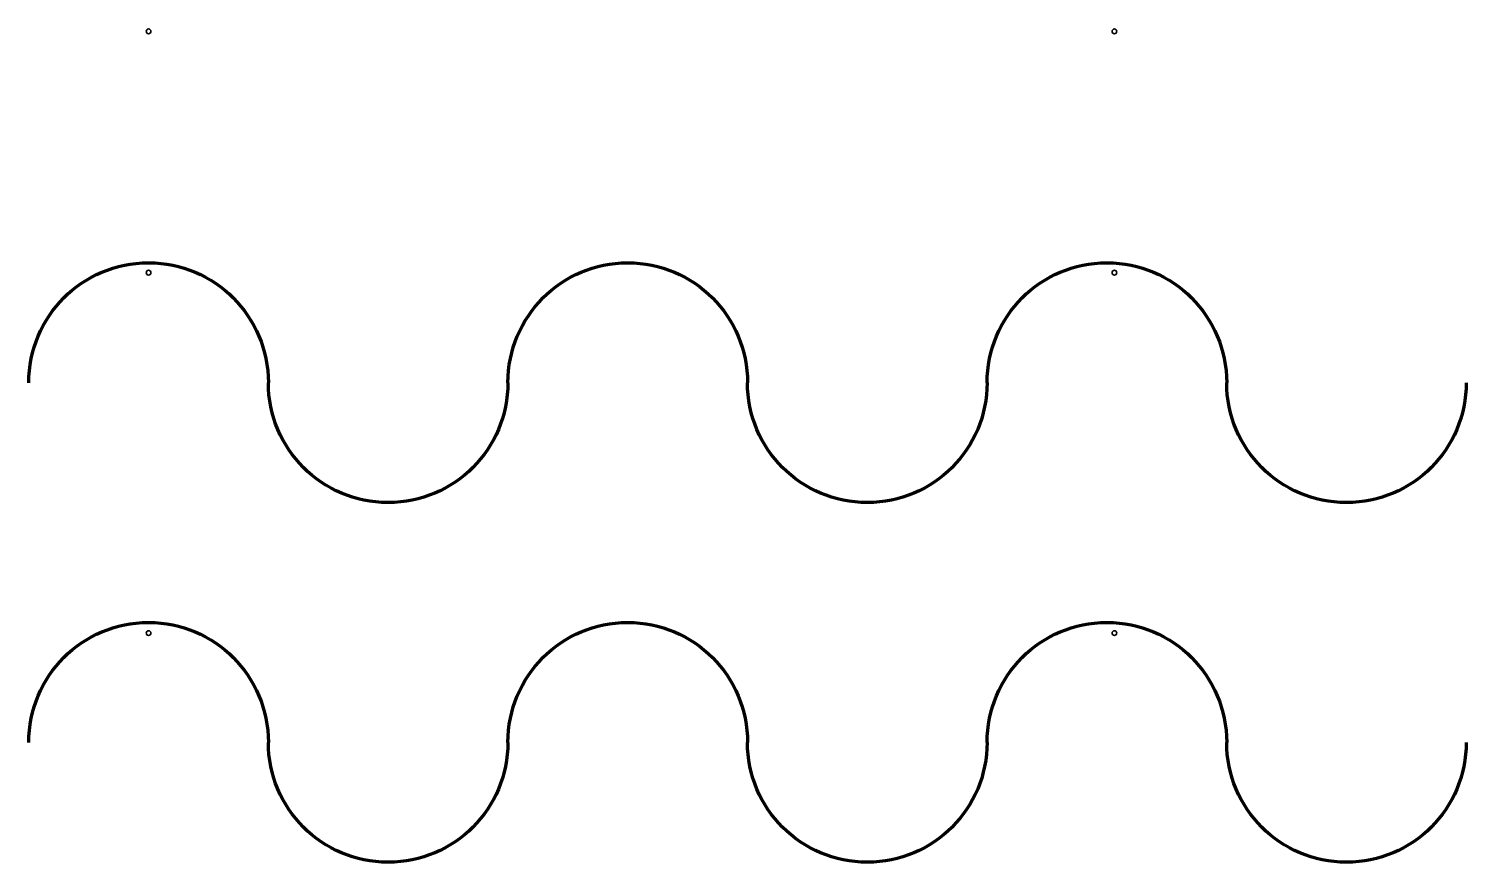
# Model space of a CAD drawing. Header units: inches. Extents: x 0 to 24, y -14 to -0.1.
import ezdxf

# ---------------------------------------------------------------- set-up
doc = ezdxf.new("R2010")
doc.units = ezdxf.units.IN
doc.header["$MEASUREMENT"] = 0
doc.layers.add('Layer 1', color=7, linetype='Continuous')

# ---------------------------------------------------------------- blocks, each defined once
blk = doc.blocks.new('block 3')
at = {"layer": 'Layer 1', "color": 179, "lineweight": 106, "true_color": 0x231f20}
for points in [[(0, -6), (0, -4.895), (0.895, -4), (2, -4), (3.105, -4), (4, -4.895), (4, -6)], [(8, -6), (8, -4.895), (8.895, -4), (10, -4), (11.105, -4), (12, -4.895), (12, -6)], [(16, -6), (16, -4.895), (16.895, -4), (18, -4), (19.105, -4), (20, -4.895), (20, -6)], [(8, -6), (8, -7.105), (7.105, -8), (6, -8), (4.895, -8), (4, -7.105), (4, -6)], [(16, -6), (16, -7.105), (15.105, -8), (14, -8), (12.895, -8), (12, -7.105), (12, -6)], [(24, -6), (24, -7.105), (23.105, -8), (22, -8), (20.895, -8), (20, -7.105), (20, -6)]]:
    blk.add_open_spline(points, degree=3, knots=[0, 0, 0, 0, 1, 1, 1, 2, 2, 2, 2], dxfattribs=at)
blk = doc.blocks.new('block 4')
at = {"layer": 'Layer 1', "color": 179, "lineweight": 106, "true_color": 0x231f20}
for points in [[(0, -12), (0, -10.895), (0.895, -10), (2, -10), (3.105, -10), (4, -10.895), (4, -12)], [(8, -12), (8, -10.895), (8.895, -10), (10, -10), (11.105, -10), (12, -10.895), (12, -12)], [(16, -12), (16, -10.895), (16.895, -10), (18, -10), (19.105, -10), (20, -10.895), (20, -12)], [(8, -12), (8, -13.105), (7.105, -14), (6, -14), (4.895, -14), (4, -13.105), (4, -12)], [(16, -12), (16, -13.105), (15.105, -14), (14, -14), (12.895, -14), (12, -13.105), (12, -12)], [(24, -12), (24, -13.105), (23.105, -14), (22, -14), (20.895, -14), (20, -13.105), (20, -12)]]:
    blk.add_open_spline(points, degree=3, knots=[0, 0, 0, 0, 1, 1, 1, 2, 2, 2, 2], dxfattribs=at)
blk = doc.blocks.new('block 2')
at = {"layer": 'Layer 1'}
for name in ['block 3', 'block 4']:
    blk.add_blockref(name, (0, 0), dxfattribs=at)

msp = doc.modelspace()

# ---------------------------------------------------------------- linework, layer by layer
at = {"layer": 'Layer 1', "color": 179, "lineweight": 35, "true_color": 0x231f20}
for points in [[(1.972, -0.11), (1.957, -0.126), (1.957, -0.151), (1.972, -0.166), (1.988, -0.181), (2.012, -0.181), (2.028, -0.166), (2.043, -0.151), (2.043, -0.126), (2.028, -0.11), (2.012, -0.095), (1.988, -0.095), (1.972, -0.11)], [(18.099, -0.11), (18.083, -0.126), (18.083, -0.151), (18.099, -0.166), (18.114, -0.181), (18.139, -0.181), (18.154, -0.166), (18.17, -0.151), (18.17, -0.126), (18.154, -0.11), (18.139, -0.095), (18.114, -0.095), (18.099, -0.11)], [(1.972, -4.136), (1.957, -4.151), (1.957, -4.176), (1.972, -4.192), (1.988, -4.207), (2.012, -4.207), (2.028, -4.192), (2.043, -4.176), (2.043, -4.151), (2.028, -4.136), (2.012, -4.121), (1.988, -4.121), (1.972, -4.136)], [(18.099, -4.136), (18.083, -4.151), (18.083, -4.176), (18.099, -4.192), (18.114, -4.207), (18.139, -4.207), (18.154, -4.192), (18.17, -4.176), (18.17, -4.151), (18.154, -4.136), (18.139, -4.121), (18.114, -4.121), (18.099, -4.136)], [(1.972, -10.149), (1.957, -10.165), (1.957, -10.19), (1.972, -10.205), (1.988, -10.22), (2.012, -10.22), (2.028, -10.205), (2.043, -10.19), (2.043, -10.165), (2.028, -10.149), (2.012, -10.134), (1.988, -10.134), (1.972, -10.149)], [(18.099, -10.149), (18.083, -10.165), (18.083, -10.19), (18.099, -10.205), (18.114, -10.22), (18.139, -10.22), (18.154, -10.205), (18.17, -10.19), (18.17, -10.165), (18.154, -10.149), (18.139, -10.134), (18.114, -10.134), (18.099, -10.149)]]:
    msp.add_open_spline(points, degree=3, knots=[0, 0, 0, 0, 1, 1, 1, 2, 2, 2, 3, 3, 3, 4, 4, 4, 4], dxfattribs=at)

# ---------------------------------------------------------------- block references
at = {"layer": 'Layer 1'}
msp.add_blockref('block 2', (0, 0), dxfattribs=at)

doc.saveas('drawing.dxf')
